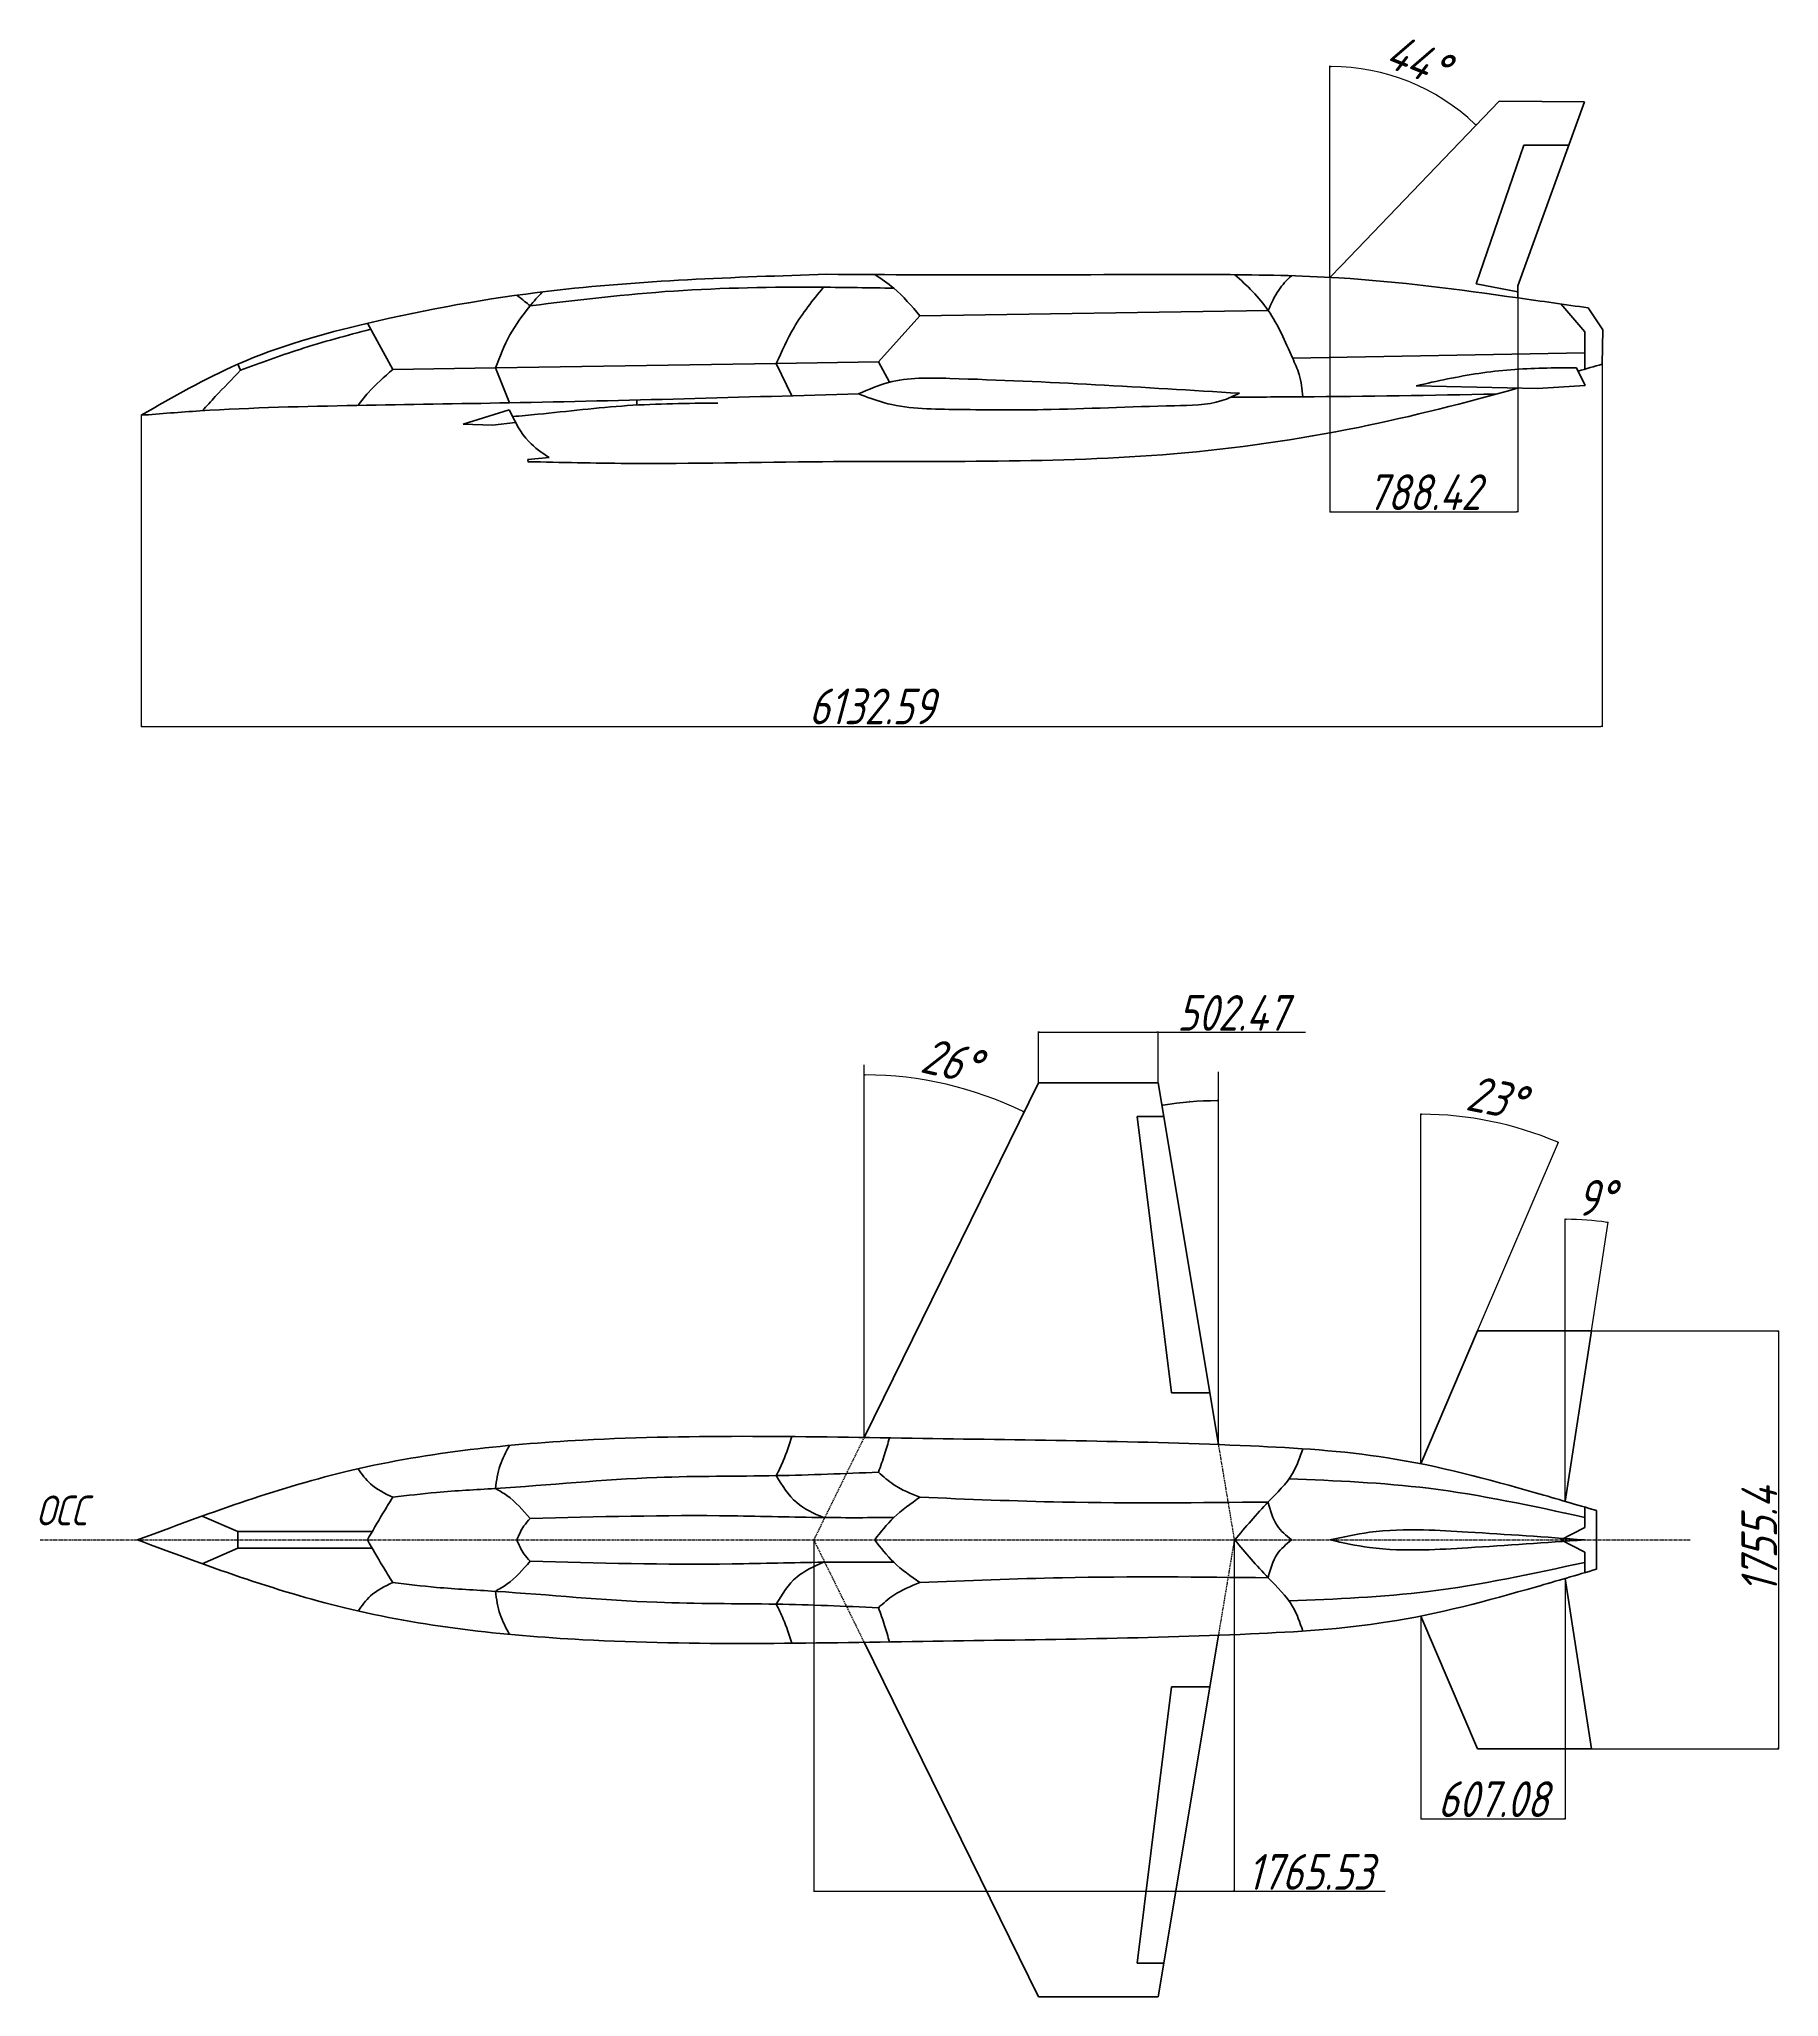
# Model space of a CAD drawing. Header units: millimetres. Extents: x -985956116104 to 1932156, y -552630487266 to 633586.
# Drawn here: x 17538 to 24841, y -9205 to -987 of the extents above; entities that cross this region are included whole.
import ezdxf

# ---------------------------------------------------------------- set-up
doc = ezdxf.new("R2010")
doc.units = ezdxf.units.MM
doc.linetypes.add('CENTER', pattern=[2, 1.25, -0.25, 0.25, -0.25])
doc.linetypes.add('DASHED', pattern=[0.75, 0.5, -0.25])
for name, color, linetype, lineweight in [('_axes (Оси)', 6, 'CENTER', 30), ('_basic (Основной)', 4, 'Continuous', 60), ('_contour (Тонкий)', 7, 'Continuous', 30), ('_invisible (Невидимый)', 1, 'DASHED', 30), ('_text (Надписи)', 2, 'Continuous', 30)]:
    doc.layers.add(name, color=color, linetype=linetype, lineweight=lineweight)
doc.styles.add('ESKD', font='eskd.shx', dxfattribs={"oblique": 15, "height": 5})
doc.dimstyles.new('ESKD', dxfattribs={"dimtxt": 5, "dimasz": 5, "dimexe": 2, "dimexo": 0, "dimgap": 2, "dimtad": 1, "dimtoh": 1, "dimzin": 12, "dimdsep": 46, "dimtxsty": 'ESKD', "dimblk1": 'OPEN', "dimblk2": 'OPEN', "dimsah": 1, "dimcen": 5, "dimclrd": 256, "dimclre": 256, "dimclrt": 2, "dimadec": 0, "dimazin": 0, "dimtfac": 1, "dimtmove": 0, "dimatfit": 3, "dimldrblk": 'OPEN', "dimfxl": 1, "dimtolj": 1, "dimtzin": 12, "dimlwd": -1, "dimlwe": -1, "dimarcsym": 0})

# ---------------------------------------------------------------- blocks, each defined once
blk = doc.blocks.new('_OPEN')
at = {"color": 0, "linetype": 'ByBlock'}
for p, q in [((-1, 0.2), (0, 0)), ((0, 0), (-1, -0.2)), ((0, 0), (-1, 0))]:
    blk.add_line(p, q, dxfattribs=at)
blk = doc.blocks.new('*D234')
at = {"layer": '_contour (Тонкий)', "transparency": 16777216}
blk.add_line((22956.7, -1239.7), (22956.7, -1099.3), dxfattribs=at)
blk.add_arc((22956.7, -1987.1), 885.7, 46.47445, 89.67656, dxfattribs=at)
at = {"layer": 'Defpoints', "color": 0, "transparency": 16777216}
for p in [(23389.3, -1214.1), (22956.7, -1239.7), (23666.7, -1248), (23005, -1936.8), (22956.7, -1987.1)]:
    blk.add_point(p, dxfattribs=at)
at = {"layer": '_contour (Тонкий)', "transparency": 16777216, "xscale": 5, "yscale": 5, "zscale": 5}
for p, rotation in [((22956.7, -1101.3), 179.838280328187), ((23570.3, -1348.3), 316.3127270730321)]:
    blk.add_blockref('_OPEN', p, dxfattribs=dict(at, rotation=rotation))
at = {"layer": '_contour (Тонкий)', "color": 2, "transparency": 16777216, "insert": (23323.7, -1075.4), "char_height": 5, "attachment_point": 5, "rotation": 338.0755, "style": 'ESKD'}
blk.add_mtext('\\A1;{\\H30x;44°}', dxfattribs=at)
blk = doc.blocks.new('*D235')
at = {"layer": '_contour (Тонкий)', "transparency": 16777216}
blk.add_arc((21000.9, -6857), 1522.4, 64.00361, 89.81182, dxfattribs=at)
at = {"layer": 'Defpoints', "color": 0, "transparency": 16777216}
for p in [(21000.9, -5293.1), (21457.5, -5404.7), (21732.7, -5368.7), (21000.9, -6857), (21000.9, -6857)]:
    blk.add_point(p, dxfattribs=at)
at = {"layer": '_contour (Тонкий)', "transparency": 16777216, "xscale": 5, "yscale": 5, "zscale": 5}
for p, rotation in [((21000.9, -5334.6), 179.9059102574016), ((21672.6, -5490.8), 333.9095177520109)]:
    blk.add_blockref('_OPEN', p, dxfattribs=dict(at, rotation=rotation))
at = {"layer": '_contour (Тонкий)', "color": 2, "transparency": 16777216, "insert": (21365, -5275.9), "char_height": 5, "attachment_point": 5, "rotation": 347.02885, "style": 'ESKD'}
blk.add_mtext('\\A1;{\\H30x;26°}', dxfattribs=at)
blk = doc.blocks.new('*D236')
at = {"layer": '_contour (Тонкий)', "transparency": 16777216}
for p, q in [((23337.8, -6496.2), (23337.8, -5497.9)), ((23576.9, -6409.1), (23916.4, -5616.6))]:
    blk.add_line(p, q, dxfattribs=at)
blk.add_arc((23337.8, -6967.3), 1467.4, 67.00573, 89.80477, dxfattribs=at)
at = {"layer": 'Defpoints', "color": 0, "transparency": 16777216}
for p in [(23728.9, -5553), (23576.9, -6409.1), (23337.8, -6496.2), (23337.8, -6967.3), (23337.8, -6967.3)]:
    blk.add_point(p, dxfattribs=at)
at = {"layer": '_contour (Тонкий)', "transparency": 16777216, "xscale": 5, "yscale": 5, "zscale": 5}
for p, rotation in [((23337.8, -5499.9), 179.902385587748), ((23915.6, -5618.4), 336.9081173236705)]:
    blk.add_blockref('_OPEN', p, dxfattribs=dict(at, rotation=rotation))
at = {"layer": '_contour (Тонкий)', "color": 2, "transparency": 16777216, "insert": (23653, -5431), "char_height": 5, "attachment_point": 5, "rotation": 348.40525, "style": 'ESKD'}
blk.add_mtext('\\A1;{\\H30x;23°}', dxfattribs=at)
blk = doc.blocks.new('*D237')
at = {"layer": '_contour (Тонкий)', "transparency": 16777216}
for p, q in [((23944.9, -6514.4), (23944.9, -5939)), ((24054.6, -6409.1), (24124.5, -5952.7))]:
    blk.add_line(p, q, dxfattribs=at)
blk.add_arc((23944.9, -7125.3), 1184.3, 81.53087, 89.75811, dxfattribs=at)
at = {"layer": 'Defpoints', "color": 0, "transparency": 16777216}
for p in [(24004.8, -5942.5), (24054.6, -6409.1), (23944.9, -6514.4), (23944.9, -7125.3), (23944.9, -7125.3)]:
    blk.add_point(p, dxfattribs=at)
at = {"layer": '_contour (Тонкий)', "transparency": 16777216, "xscale": 5, "yscale": 5, "zscale": 5}
for p, rotation in [((23944.9, -5941), 179.8790535197823), ((24124.2, -5954.7), 351.4099223785282)]:
    blk.add_blockref('_OPEN', p, dxfattribs=dict(at, rotation=rotation))
at = {"layer": '_contour (Тонкий)', "color": 2, "transparency": 16777216, "insert": (24074, -5851.1), "char_height": 5, "attachment_point": 5, "style": 'ESKD'}
blk.add_mtext('\\A1;{\\H30x;9°}', dxfattribs=at)
blk = doc.blocks.new('*D238')
at = {"layer": '_contour (Тонкий)', "transparency": 16777216}
for p, q in [((24099.2, -2351.4), (24099.2, -3874.1)), ((17966.6, -2565.8), (17966.6, -3874.1)), ((17971.6, -3872.1), (24094.2, -3872.1))]:
    blk.add_line(p, q, dxfattribs=at)
at = {"layer": 'Defpoints', "color": 0, "transparency": 16777216}
for p in [(24099.2, -2351.4), (17966.6, -2565.8), (24099.2, -3872.1)]:
    blk.add_point(p, dxfattribs=at)
at = {"layer": '_contour (Тонкий)', "transparency": 16777216, "xscale": 5, "yscale": 5, "zscale": 5, "rotation": 180}
blk.add_blockref('_OPEN', (17966.6, -3872.1), dxfattribs=at)
at = {"layer": '_contour (Тонкий)', "transparency": 16777216, "xscale": 5, "yscale": 5, "zscale": 5}
blk.add_blockref('_OPEN', (24099.2, -3872.1), dxfattribs=at)
at = {"layer": '_contour (Тонкий)', "color": 2, "transparency": 16777216, "insert": (21032.9, -3788.1), "char_height": 5, "attachment_point": 5, "style": 'ESKD'}
blk.add_mtext('\\A1;{\\H30x;6132.59}', dxfattribs=at)
blk = doc.blocks.new('*D239')
at = {"layer": '_contour (Тонкий)', "transparency": 16777216}
for p, q in [((22956.7, -1987.1), (22956.7, -2973.3)), ((23745.2, -2073), (23745.2, -2973.3)), ((22961.7, -2971.3), (23740.2, -2971.3))]:
    blk.add_line(p, q, dxfattribs=at)
at = {"layer": 'Defpoints', "color": 0, "transparency": 16777216}
for p in [(22956.7, -1987.1), (23745.2, -2073), (23745.2, -2971.3)]:
    blk.add_point(p, dxfattribs=at)
at = {"layer": '_contour (Тонкий)', "transparency": 16777216, "xscale": 5, "yscale": 5, "zscale": 5, "rotation": 180}
blk.add_blockref('_OPEN', (22956.7, -2971.3), dxfattribs=at)
at = {"layer": '_contour (Тонкий)', "transparency": 16777216, "xscale": 5, "yscale": 5, "zscale": 5}
blk.add_blockref('_OPEN', (23745.2, -2971.3), dxfattribs=at)
at = {"layer": '_contour (Тонкий)', "color": 2, "transparency": 16777216, "insert": (23350.9, -2888.9), "char_height": 5, "attachment_point": 5, "style": 'ESKD'}
blk.add_mtext('\\A1;{\\H30x;788.42}', dxfattribs=at)
blk = doc.blocks.new('*D240')
at = {"layer": '_contour (Тонкий)', "transparency": 16777216}
for p, q in [((21732.7, -5368.7), (21732.7, -5152.9)), ((21737.7, -5154.9), (22230.1, -5154.9)), ((22235.1, -5368.7), (22235.1, -5152.9)), ((22235.1, -5154.9), (22854.3, -5154.9))]:
    blk.add_line(p, q, dxfattribs=at)
at = {"layer": 'Defpoints', "color": 0, "transparency": 16777216}
for p in [(22235.1, -5154.9), (21732.7, -5368.7), (22235.1, -5368.7)]:
    blk.add_point(p, dxfattribs=at)
at = {"layer": '_contour (Тонкий)', "transparency": 16777216, "xscale": 5, "yscale": 5, "zscale": 5, "rotation": 180}
blk.add_blockref('_OPEN', (21732.7, -5154.9), dxfattribs=at)
at = {"layer": '_contour (Тонкий)', "transparency": 16777216, "xscale": 5, "yscale": 5, "zscale": 5}
blk.add_blockref('_OPEN', (22235.1, -5154.9), dxfattribs=at)
at = {"layer": '_contour (Тонкий)', "color": 2, "transparency": 16777216, "insert": (22547.2, -5074.8), "char_height": 5, "attachment_point": 5, "style": 'ESKD'}
blk.add_mtext('\\A1;{\\H30x;502.47}', dxfattribs=at)
blk = doc.blocks.new('*D241')
at = {"layer": '_contour (Тонкий)', "transparency": 16777216}
for p, q in [((24054.6, -6409.1), (24841.4, -6409.1)), ((24839.4, -6414.1), (24839.4, -8159.5)), ((24054.6, -8164.5), (24841.4, -8164.5))]:
    blk.add_line(p, q, dxfattribs=at)
at = {"layer": 'Defpoints', "color": 0, "transparency": 16777216}
for p in [(24054.6, -6409.1), (24054.6, -8164.5), (24839.4, -8164.5)]:
    blk.add_point(p, dxfattribs=at)
at = {"layer": '_contour (Тонкий)', "transparency": 16777216, "xscale": 5, "yscale": 5, "zscale": 5}
for p, rotation in [((24839.4, -6409.1), 90), ((24839.4, -8164.5), 270)]:
    blk.add_blockref('_OPEN', p, dxfattribs=dict(at, rotation=rotation))
at = {"layer": '_contour (Тонкий)', "color": 2, "transparency": 16777216, "insert": (24759.3, -7286.8), "char_height": 5, "attachment_point": 5, "rotation": 90, "style": 'ESKD'}
blk.add_mtext('\\A1;{\\H30x;1755.4}', dxfattribs=at)
blk = doc.blocks.new('*D242')
at = {"layer": '_contour (Тонкий)', "transparency": 16777216}
for p, q in [((23944.9, -7448.3), (23944.9, -8459.7)), ((23337.8, -7606.4), (23337.8, -8459.7)), ((23342.8, -8457.7), (23939.9, -8457.7))]:
    blk.add_line(p, q, dxfattribs=at)
at = {"layer": 'Defpoints', "color": 0, "transparency": 16777216}
for p in [(23944.9, -7448.3), (23337.8, -7606.4), (23944.9, -8457.7)]:
    blk.add_point(p, dxfattribs=at)
at = {"layer": '_contour (Тонкий)', "transparency": 16777216, "xscale": 5, "yscale": 5, "zscale": 5, "rotation": 180}
blk.add_blockref('_OPEN', (23337.8, -8457.7), dxfattribs=at)
at = {"layer": '_contour (Тонкий)', "transparency": 16777216, "xscale": 5, "yscale": 5, "zscale": 5}
blk.add_blockref('_OPEN', (23944.9, -8457.7), dxfattribs=at)
at = {"layer": '_contour (Тонкий)', "color": 2, "transparency": 16777216, "insert": (23641.3, -8375.3), "char_height": 5, "attachment_point": 5, "style": 'ESKD'}
blk.add_mtext('\\A1;{\\H30x;607.08}', dxfattribs=at)
blk = doc.blocks.new('*D243')
at = {"layer": '_contour (Тонкий)', "transparency": 16777216}
for p, q in [((20789.5, -7286.8), (20789.5, -8763.5)), ((22555, -7286.8), (22555, -8763.5)), ((20794.5, -8761.5), (22550, -8761.5)), ((22555, -8761.5), (23189.2, -8761.5))]:
    blk.add_line(p, q, dxfattribs=at)
at = {"layer": 'Defpoints', "color": 0, "transparency": 16777216}
for p in [(20789.5, -7286.8), (22555, -7286.8), (22555, -8761.5)]:
    blk.add_point(p, dxfattribs=at)
at = {"layer": '_contour (Тонкий)', "transparency": 16777216, "xscale": 5, "yscale": 5, "zscale": 5, "rotation": 180}
blk.add_blockref('_OPEN', (20789.5, -8761.5), dxfattribs=at)
at = {"layer": '_contour (Тонкий)', "transparency": 16777216, "xscale": 5, "yscale": 5, "zscale": 5}
blk.add_blockref('_OPEN', (22555, -8761.5), dxfattribs=at)
at = {"layer": '_contour (Тонкий)', "color": 2, "transparency": 16777216, "insert": (22874.6, -8680.6), "char_height": 5, "attachment_point": 5, "style": 'ESKD'}
blk.add_mtext('\\A1;{\\H30x;1765.53}', dxfattribs=at)
blk = doc.blocks.new('*D244')
at = {"layer": '_basic (Основной)', "transparency": 16777216}
blk.add_arc((22488.3, -6886.6), 1443.9, 90.1984, 99.26916, dxfattribs=at)
at = {"layer": 'Defpoints', "color": 0, "transparency": 16777216}
for p in [(22488.3, -5322.7), (22235.1, -5368.7), (22408.8, -5444.8), (22488.3, -6886.6), (22488.3, -6886.6)]:
    blk.add_point(p, dxfattribs=at)
at = {"layer": '_basic (Основной)', "transparency": 16777216, "xscale": 5, "yscale": 5, "zscale": 5}
for p, rotation in [((22250.8, -5462.3), 189.3683633829186), ((22488.3, -5442.7), 0.09920008811142636)]:
    blk.add_blockref('_OPEN', p, dxfattribs=dict(at, rotation=rotation))
at = {"layer": '_basic (Основной)', "color": 2, "transparency": 16777216, "insert": (22368.7, -5442.4), "char_height": 5, "attachment_point": 5, "rotation": 4.73378, "style": 'ESKD'}
blk.add_mtext('\\A1;9°', dxfattribs=at)

msp = doc.modelspace()

# ---------------------------------------------------------------- linework, layer by layer
at = {"layer": '_axes (Оси)', "ltscale": 10, "transparency": 33554687}
msp.add_line((17541.284, -7286.836), (24468.491, -7286.836), dxfattribs=at)
at = {"layer": '_basic (Основной)', "transparency": 33554687}
for p, q in [((23666.718, -1247.969), (23005.008, -1936.813)), ((24025.431, -1250.872), (23666.718, -1247.969)), ((24025.431, -1250.872), (23745.151, -2022.341)), ((23770.353, -1432.59), (23569.976, -2013.583)), ((23959.411, -1432.59), (23770.353, -1432.59)), ((23005.008, -1936.813), (22956.728, -1987.073)), ((23569.976, -2013.583), (23745.151, -2047.685)), ((23745.151, -2022.341), (23745.151, -2073.029)), ((21235.261, -2148.049), (22697.579, -2126.21)), ((24026.351, -2215.196), (23925.629, -2098.696)), ((24102.169, -2206.629), (24041.14, -2115.294)), ((19022.617, -2374.094), (18915.794, -2179.674)), ((21061.172, -2342.141), (21235.261, -2148.049)), ((24026.351, -2304.46), (24026.351, -2215.196)), ((24099.23, -2351.366), (24102.169, -2206.629)), ((18383.169, -2376.7), (18372.102, -2351.384)), ((19022.617, -2374.094), (19452.849, -2367.35)), ((19452.849, -2367.35), (20632.548, -2348.859)), ((19452.849, -2367.35), (19512.066, -2513.673)), ((20632.548, -2348.859), (21061.172, -2342.141)), ((20697.676, -2484.027), (20632.548, -2348.859)), ((21061.172, -2342.141), (21107.514, -2427.467)), ((22799.854, -2326.235), (24026.351, -2304.46)), ((24027.691, -2440.321), (23991.3, -2366.549)), ((24026.351, -2304.46), (24026.351, -2372.356)), ((23319.419, -2442.177), (23828.783, -2453.124)), ((23828.783, -2453.124), (24027.691, -2440.321)), ((19511.568, -2543.555), (19317.18, -2602.716)), ((20046.967, -2523.12), (20046.8, -2501.84)), ((19317.18, -2602.716), (19441.385, -2607.237)), ((19441.385, -2607.237), (19538.177, -2596.519)), ((19678.492, -2743.883), (19589.888, -2751.641)), ((19589.888, -2751.641), (19590.7, -2760.922)), ((21732.673, -5368.706), (21000.852, -6856.974)), ((21732.673, -5368.706), (22235.143, -5368.706)), ((22235.143, -5368.706), (22488.267, -6886.598)), ((22258.664, -5509.751), (22147.073, -5509.751)), ((22291.38, -6669.94), (22147.073, -5509.751)), ((23576.87, -6409.135), (23337.77, -6967.278)), ((23576.87, -6409.135), (24054.589, -6409.135)), ((24054.589, -6409.135), (23944.855, -7125.327)), ((22452.137, -6669.94), (22291.38, -6669.94)), ((24026.351, -7149.289), (24026.351, -7235.27)), ((18372.102, -7251.836), (18222.288, -7186.93)), ((24076.514, -7164.088), (24076.514, -7286.836)), ((18372.102, -7286.836), (18372.102, -7251.836)), ((18372.102, -7251.836), (18935.796, -7251.836)), ((18372.102, -7286.836), (18372.102, -7321.836)), ((24026.351, -7235.27), (23925.629, -7286.836)), ((24026.351, -7338.402), (23925.629, -7286.836)), ((24076.514, -7409.584), (24076.514, -7286.836)), ((18372.102, -7321.836), (18222.288, -7386.742)), ((18372.102, -7321.836), (18935.796, -7321.836)), ((24026.351, -7424.384), (24026.351, -7338.402)), ((24054.589, -8164.537), (23944.855, -7448.345)), ((23576.87, -8164.537), (23337.77, -7606.394)), ((21732.673, -9204.967), (21000.852, -7716.698)), ((22235.143, -9204.967), (22488.267, -7687.074)), ((22291.38, -7903.732), (22147.073, -9063.921)), ((22452.137, -7903.732), (22291.38, -7903.732)), ((23576.87, -8164.537), (24054.589, -8164.537)), ((22258.664, -9063.921), (22147.073, -9063.921)), ((21732.673, -9204.967), (22235.143, -9204.967))]:
    msp.add_line(p, q, dxfattribs=at)
for points in [[(17966.637, -2565.83), (18372.252, -2351.318), (18913.712, -2180.166), (19676.458, -2045.091), (20844.14, -1974.032)], [(20844.14, -1974.032), (21620.222, -1976.935), (22506.946, -1975.46), (22994.272, -1989.262), (23746.846, -2073.268), (24041.14, -2115.294)], [(23319.419, -2442.177), (23582.521, -2390.013), (23850.256, -2368.072), (23991.3, -2366.549)], [(20978.178, -2475.827), (21103.512, -2428.518), (21361.076, -2411.241), (22577.129, -2473.685)], [(17966.637, -2565.83), (18212.567, -2547.715), (18871.88, -2524.619), (19511.73, -2513.679), (20978.178, -2475.827)], [(19678.492, -2743.883), (19593.165, -2676.345), (19511.568, -2543.555)], [(20978.178, -2475.827), (21082.604, -2512.618), (21374.977, -2541.318), (21752.112, -2542.413), (22304.422, -2525.992), (22502.991, -2504.432), (22577.129, -2473.685)], [(17950.815, -7286.836), (18820.361, -7001.456), (19819.763, -6867.999), (21246.93, -6860.907), (22623.014, -6892.177), (23198.266, -6942.247), (23823.584, -7090.125), (24076.514, -7164.088)], [(19512.066, -6890.33), (19472.973, -6973.487), (19452.849, -7070.937)], [(20697.676, -6853.047), (20661.735, -6954.79), (20632.548, -7017.01)], [(21107.514, -6858.682), (21087.168, -6927.678), (21061.172, -7002.371)], [(22843.082, -6904.205), (22799.854, -7007.545), (22697.579, -7127.716), (22557.19, -7286.836)], [(18876.693, -6988.246), (18928.794, -7051.352), (19022.617, -7107.83)], [(19022.617, -7107.83), (19205.726, -7087.616), (19452.849, -7070.937), (20131.331, -7024.853), (20632.548, -7017.01), (21061.172, -7002.371)], [(20632.548, -7017.01), (20717.938, -7130.49), (20830.106, -7192.968)], [(21061.172, -7002.371), (21126.259, -7055.146), (21235.261, -7107.724)], [(22784.9, -7030.463), (23369.913, -7070.238), (24026.351, -7192.279)], [(19022.617, -7107.83), (18979.267, -7177.724), (18915.794, -7286.836)], [(19452.849, -7070.937), (19500.946, -7100.501), (19598.757, -7196.991)], [(21235.261, -7107.724), (21125.574, -7192.937), (21045.623, -7286.836)], [(21235.261, -7107.724), (21833.865, -7128.057), (22697.579, -7128.057)], [(22697.248, -7128.06), (22735.146, -7226.781), (22794.8, -7286.836)], [(19598.757, -7196.991), (19572.857, -7228.251), (19543.377, -7286.836)], [(19598.757, -7196.991), (20446.985, -7185.996), (20830.106, -7192.968), (21125.574, -7192.968)], [(17950.815, -7286.836), (18820.361, -7572.216), (19819.763, -7705.673), (21246.93, -7712.765), (22623.014, -7681.495), (23198.266, -7631.425), (23823.584, -7483.547), (24076.514, -7409.584)], [(19022.617, -7465.842), (18979.267, -7395.948), (18915.794, -7286.836)], [(19598.757, -7376.681), (19572.857, -7345.421), (19543.377, -7286.836)], [(21235.261, -7465.948), (21125.574, -7380.735), (21045.623, -7286.836)], [(22843.082, -7669.467), (22799.854, -7566.127), (22697.579, -7445.956), (22557.19, -7286.836)], [(22697.248, -7445.612), (22735.146, -7346.891), (22794.8, -7286.836)], [(22956.728, -7286.836), (23122.545, -7254.947), (23350.026, -7245.086), (23535.393, -7253.757), (24025.431, -7286.836)], [(22956.728, -7286.836), (23122.545, -7318.725), (23350.026, -7328.586), (23535.393, -7319.915), (24025.431, -7286.836)], [(19452.849, -7502.735), (19500.946, -7473.171), (19598.757, -7376.681)], [(19598.757, -7376.681), (20446.985, -7387.676), (20830.106, -7380.704), (21125.574, -7380.704)], [(20632.548, -7556.663), (20717.938, -7443.182), (20830.106, -7380.704)], [(22784.9, -7543.21), (23369.913, -7503.434), (24026.351, -7381.393)], [(18876.693, -7585.426), (18928.794, -7522.32), (19022.617, -7465.842)], [(19022.617, -7465.842), (19205.726, -7486.056), (19452.849, -7502.735), (20131.331, -7548.82), (20632.548, -7556.663), (21061.172, -7571.301)], [(21061.172, -7571.301), (21126.259, -7518.526), (21235.261, -7465.948)], [(21235.261, -7465.948), (21833.865, -7445.615), (22697.579, -7445.615)], [(19512.066, -7683.342), (19472.973, -7600.185), (19452.849, -7502.735)], [(20697.676, -7720.625), (20661.735, -7618.883), (20632.548, -7556.663)], [(21107.514, -7714.99), (21087.168, -7645.994), (21061.172, -7571.301)]]:
    msp.add_spline(points, degree=3, dxfattribs=at)
for points, knots in [([(19452.849, -2367.35), (19471.505, -2320.151), (19508.181, -2227.362), (19581.894, -2123.927), (19632.059, -2067.73), (19649.991, -2048.283)], [0, 0, 0, 0, 303.53139712, 596.71935794, 755.45897001, 755.45897001, 755.45897001, 755.45897001]), ([(21125.574, -2032.523), (21024.529, -2030.847), (20716.719, -2025.74), (20205.941, -2033.707), (19799.565, -2081.652), (19598.757, -2106.469)], [0, 0, 0, 0, 606.43237056, 1847.34101373, 3060.53296843, 3060.53296843, 3060.53296843, 3060.53296843]), ([(20632.548, -2348.859), (20655.488, -2297.373), (20706.952, -2181.867), (20785.561, -2082.882), (20830.106, -2028.611)], [0, 0, 0, 0, 336.81507232, 755.63581695, 755.63581695, 755.63581695, 755.63581695]), ([(21235.261, -2148.049), (21200.541, -2107.345), (21144.316, -2041.426), (21073.593, -1992.786), (21045.623, -1975.276)], [0, 0, 0, 0, 318.60612129, 515.95869499, 515.95869499, 515.95869499, 515.95869499]), ([(22843.082, -2488.506), (22840.279, -2456.592), (22833.3, -2400.084), (22778.623, -2280.052), (22712.239, -2122.347), (22609.613, -2021.852), (22557.19, -1975.862)], [50.97177004, 50.97177004, 50.97177004, 50.97177004, 241.39367872, 391.38834902, 838.41758701, 1251.73847316, 1251.73847316, 1251.73847316, 1251.73847316]), ([(22697.579, -2126.21), (22710.584, -2096.476), (22734.467, -2041.871), (22775.324, -1999.121), (22794.8, -1980.256)], [0, 0, 0, 0, 192.69114276, 353.86655029, 353.86655029, 353.86655029, 353.86655029]), ([(19598.757, -2106.469), (19591.168, -2100.293), (19572.838, -2085.376), (19554.287, -2070.737), (19543.377, -2062.209)], [0, 0, 0, 0, 58.70671464, 141.79175252, 141.79175252, 141.79175252, 141.79175252]), ([(18383.169, -2376.7), (18465.719, -2346.408), (18645.159, -2280.561), (18829.674, -2230.801), (18929.549, -2204.708)], [0, 0, 0, 0, 527.31230288, 1146.22918336, 1146.22918336, 1146.22918336, 1146.22918336]), ([(18222.288, -2547.103), (18240.506, -2527.248), (18293.425, -2469.782), (18347.649, -2413.541), (18383.169, -2376.7)], [47.56274132, 47.56274132, 47.56274132, 47.56274132, 209.23740049, 516.27831483, 516.27831483, 516.27831483, 516.27831483]), ([(18876.693, -2524.53), (18890.241, -2506.125), (18933.246, -2450.892), (18986.624, -2405.023), (19022.617, -2374.094)], [98.03800448, 98.03800448, 98.03800448, 98.03800448, 234.9408755, 518.34972173, 518.34972173, 518.34972173, 518.34972173]), ([(19589.888, -2760.922), (19728.789, -2764.001), (20141.133, -2773.142), (21044.055, -2750.825), (22072.468, -2775.028), (23049.147, -2636.302), (23525.714, -2513.133), (23747.937, -2451.387)], [0, 0, 0, 0, 833.49981772, 2474.32809022, 5419.82516731, 6990.24289694, 8373.25918202, 8373.25918202, 8373.25918202, 8373.25918202]), ([(19525.218, -2571.404), (19560.521, -2568.224), (19721.168, -2553.652), (20007.543, -2518.306), (20260.486, -2515.978), (20387.463, -2514.809)], [19.96531633, 19.96531633, 19.96531633, 19.96531633, 232.65464225, 987.85265181, 1749.11452754, 1749.11452754, 1749.11452754, 1749.11452754]), ([(22541.976, -2489.58), (22640.944, -2489.512), (23011.791, -2488.405), (23382.6, -2481.873), (23654.453, -2477.084)], [3109.27446658, 3109.27446658, 3109.27446658, 3109.27446658, 3703.08565748, 5334.40205228, 5334.40205228, 5334.40205228, 5334.40205228])]:
    msp.add_open_spline(points, degree=3, knots=knots, dxfattribs=at)
msp.add_open_spline([(23998.163, -2380.461), (24031.856, -2370.781), (24065.543, -2361.073), (24099.23, -2351.366)], degree=3, dxfattribs=at)
at = {"layer": '_contour (Тонкий)', "transparency": 33554687}
for p, q in [((22956.728, -1987.073), (22956.728, -1239.722)), ((21000.852, -6856.974), (21000.852, -5293.057)), ((22488.267, -6886.598), (22488.267, -5322.681)), ((23337.77, -6967.278), (23337.77, -6496.187)), ((23944.855, -7125.327), (23944.855, -6514.355))]:
    msp.add_line(p, q, dxfattribs=at)
at = {"layer": '_invisible (Невидимый)', "ltscale": 10, "transparency": 33554687}
for p, q in [((21000.852, -6856.974), (20789.477, -7286.836)), ((22488.267, -6886.598), (22555.011, -7286.836)), ((20789.477, -7286.836), (21000.852, -7716.698)), ((22555.011, -7286.836), (22488.267, -7687.074))]:
    msp.add_line(p, q, dxfattribs=at)

# ---------------------------------------------------------------- texts
at = {"layer": '_text (Надписи)', "transparency": 33554687, "insert": (17525.024, -7100.769), "char_height": 125, "attachment_point": 1, "style": 'ESKD'}
msp.add_mtext_dynamic_manual_height_columns('ОСС', width=15.93486, gutter_width=25, heights=[0], dxfattribs=at)

# ---------------------------------------------------------------- dimensions: what is measured, and where the dimension line sits
at = {"layer": '_basic (Основной)', "color": 1, "transparency": 33554687}
dim = msp.add_angular_dim_2l(base=(22408.775, -5444.842), line1=((22235.143, -5368.706), (22488.267, -6886.598)), line2=((22488.267, -6886.598), (22488.267, -5322.681)), dimstyle='ESKD', dxfattribs=at)
dim.commit()
dim.dimension.update_dxf_attribs({"geometry": '*D244', "text_midpoint": (22368.678, -5442.429)})
at = {"layer": '_contour (Тонкий)', "transparency": 33554687}
dim = msp.add_angular_dim_2l(base=(23389.279, -1214.148), line1=((23666.718, -1247.969), (23005.008, -1936.813)), line2=((22956.728, -1987.073), (22956.728, -1239.722)), text='{\\H30x;<>}', dimstyle='ESKD', dxfattribs=at)
dim.commit()
dim.dimension.update_dxf_attribs({"geometry": '*D234', "text_midpoint": (23323.663, -1075.419)})
dim = msp.add_linear_dim(base=(23745.151, -2971.349), p1=(22956.728, -1987.073), p2=(23745.151, -2073.029), text='{\\H30x;<>}', dimstyle='ESKD', override={"dimscale": 1, "dimtxt": 150, "dimtix": 0, "dimtofl": 1, "dimtmove": 0, "dimatfit": 3}, dxfattribs=at)
dim.commit()
dim.dimension.update_dxf_attribs({"geometry": '*D239', "text_midpoint": (23350.939, -2888.913)})
dim = msp.add_linear_dim(base=(24099.23, -3872.08), p1=(17966.637, -2565.83), p2=(24099.23, -2351.366), text='{\\H30x;<>}', dimstyle='ESKD', override={"dimtxt": 150}, dxfattribs=at)
dim.commit()
dim.dimension.update_dxf_attribs({"geometry": '*D238', "text_midpoint": (21032.934, -3872.08), "dimtype": 160})
for base, p1, p2, picture, middle in [((22235.143, -5154.894), (21732.673, -5368.706), (22235.143, -5368.706), '*D240', (22547.239, -5074.788)), ((23944.855, -8457.6916), (23337.7705, -7606.3943), (23944.855, -7448.3447), '*D242', (23641.3128, -8375.2551))]:
    dim = msp.add_linear_dim(base=base, p1=p1, p2=p2, text='{\\H30x;<>}', dimstyle='ESKD', dxfattribs=at)
    dim.commit()
    dim.dimension.update_dxf_attribs({"geometry": picture, "text_midpoint": middle})
for base, line1, line2, picture, middle in [((21457.532, -5404.714), ((21732.673, -5368.706), (21000.852, -6856.974)), ((21000.852, -6856.974), (21000.852, -5293.057)), '*D235', (21342.564, -5373.449)), ((23728.921, -5552.97), ((23576.87, -6409.135), (23337.77, -6967.278)), ((23337.77, -6967.278), (23337.77, -6496.187)), '*D236', (23632.701, -5529.821)), ((24004.849, -5942.526), ((24054.589, -6409.135), (23944.855, -7125.327)), ((23944.855, -7125.327), (23944.855, -6514.355)), '*D237', (24074.049, -5948.073))]:
    dim = msp.add_angular_dim_2l(base=base, line1=line1, line2=line2, text='{\\H30x;<>}', dimstyle='ESKD', dxfattribs=at)
    dim.commit()
    dim.dimension.update_dxf_attribs({"geometry": picture, "text_midpoint": middle, "dimtype": 162})
dim = msp.add_linear_dim(base=(24839.384, -8164.537), p1=(24054.589, -6409.135), p2=(24054.589, -8164.537), angle=90, text='{\\H30x;<>}', dimstyle='ESKD', dxfattribs=at)
dim.commit()
dim.dimension.update_dxf_attribs({"geometry": '*D241', "text_midpoint": (24759.277, -7286.836)})
dim = msp.add_linear_dim(base=(22555.011, -8761.452), p1=(20789.477, -7286.836), p2=(22555.011, -7286.836), text='{\\H30x;<>}', dimstyle='ESKD', dxfattribs=at)
dim.commit()
dim.dimension.update_dxf_attribs({"geometry": '*D243', "text_midpoint": (22874.608, -8761.452), "dimtype": 160})

doc.saveas('drawing.dxf')
